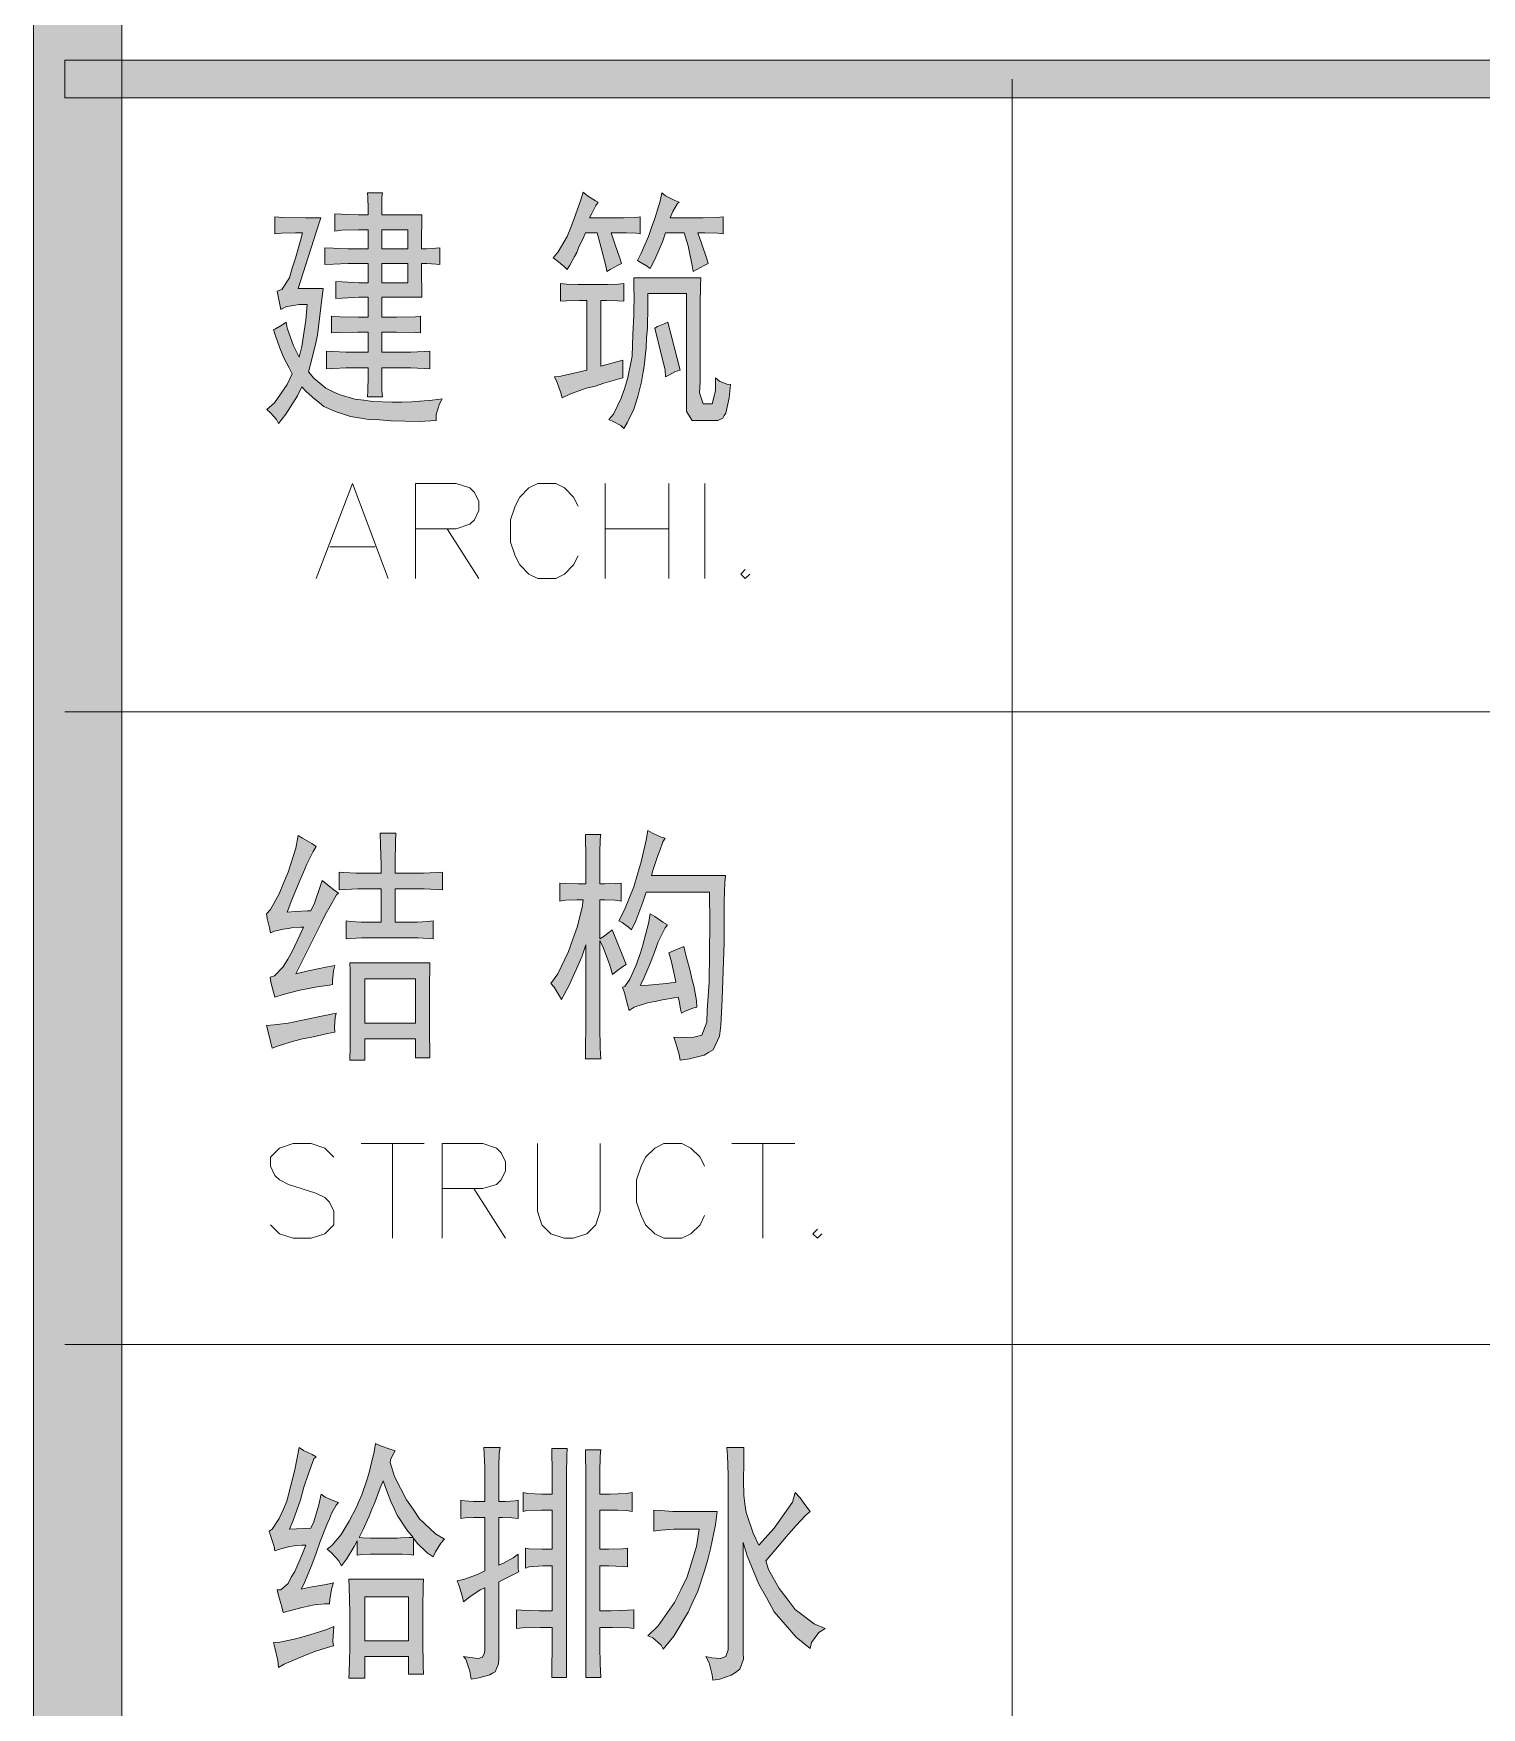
# Model space of a CAD drawing. Header units: millimetres. Extents: x 0 to 586, y 0 to 414.
# Drawn here: x 541.05 to 552.32, y 315.22 to 328.26 of the extents above; entities that cross this region are included whole.
import ezdxf

# ---------------------------------------------------------------- set-up
doc = ezdxf.new("R2010")
doc.units = ezdxf.units.MM

msp = doc.modelspace()

# ---------------------------------------------------------------- hatches: boundary and pattern name
h = msp.add_hatch(color=0)
h.dxf.hatch_style = 2
h.paths.add_polyline_path([(541.736139, 9.860139), (541.048222, 9.860139), (541.048222, 404.223361), (541.736139, 404.223361)])
h = msp.add_hatch(color=0)
h.dxf.hatch_style = 2
h.paths.add_polyline_path([(541.291639, 327.75525), (541.291639, 328.048056), (575.772139, 328.048056), (575.772139, 327.75525)])
h = msp.add_hatch(color=0)
h.paths.add_polyline_path([(543.65525, 326.845083), (543.65525, 326.894472), (543.651722, 326.979139), (543.648194, 327.014417), (543.764611, 327.014417), (543.761083, 326.979139), (543.761083, 326.894472), (543.761083, 326.845083), (544.071528, 326.845083), (544.071528, 326.795694), (544.068, 326.665167), (544.068, 326.5805), (544.106806, 326.5805), (544.180889, 326.584028), (544.212639, 326.587556), (544.212639, 326.457028), (544.184417, 326.460556), (544.110333, 326.464083), (544.068, 326.464083), (544.068, 326.379417), (544.071528, 326.248889), (544.071528, 326.203028), (543.761083, 326.203028), (543.761083, 326.047806), (543.873972, 326.047806), (544.022139, 326.051333), (544.060944, 326.054861), (544.060944, 325.924333), (544.025667, 325.927861), (543.873972, 325.931389), (543.761083, 325.931389), (543.761083, 325.776167), (543.933944, 325.776167), (543.986861, 325.776167), (544.089167, 325.779694), (544.135028, 325.783222), (544.135028, 325.645639), (544.089167, 325.649167), (543.986861, 325.652694), (543.933944, 325.652694), (543.761083, 325.652694), (543.761083, 325.585667), (543.761083, 325.472778), (543.764611, 325.426917), (543.648194, 325.426917), (543.651722, 325.472778), (543.65525, 325.585667), (543.65525, 325.652694), (543.521194, 325.652694), (543.478861, 325.652694), (543.383611, 325.649167), (543.330694, 325.645639), (543.330694, 325.783222), (543.380083, 325.779694), (543.478861, 325.776167), (543.52825, 325.776167), (543.65525, 325.776167), (543.65525, 325.931389), (543.574111, 325.931389), (543.433, 325.927861), (543.3695, 325.924333), (543.3695, 326.054861), (543.433, 326.051333), (543.577639, 326.047806), (543.65525, 326.047806), (543.65525, 326.203028), (543.581167, 326.203028), (543.450639, 326.195972), (543.40125, 326.192444), (543.40125, 326.3265), (543.450639, 326.322972), (543.581167, 326.315917), (543.65525, 326.315917), (543.65525, 326.464083), (543.549417, 326.464083), (543.4965, 326.464083), (543.383611, 326.460556), (543.316583, 326.457028), (543.316583, 326.587556), (543.383611, 326.584028), (543.4965, 326.5805), (543.549417, 326.5805), (543.65525, 326.5805), (543.65525, 326.728667), (543.577639, 326.728667), (543.447111, 326.725139), (543.394194, 326.718083), (543.394194, 326.852139), (543.447111, 326.848611), (543.577639, 326.845083)])
h.paths.add_polyline_path([(543.962167, 326.315917), (543.962167, 326.464083), (543.761083, 326.464083), (543.761083, 326.315917)])
h.paths.add_polyline_path([(543.962167, 326.5805), (543.962167, 326.728667), (543.761083, 326.728667), (543.761083, 326.5805)])
h = msp.add_hatch(color=0)
h.dxf.hatch_style = 2
h.paths.add_polyline_path([(545.443833, 326.943861), (545.426194, 326.915639), (545.394444, 326.855667), (545.376806, 326.820389), (545.581417, 326.820389), (545.641389, 326.820389), (545.736639, 326.823917), (545.771917, 326.827444), (545.771917, 326.696917), (545.743694, 326.700444), (545.666083, 326.703972), (545.616694, 326.703972), (545.546139, 326.703972), (545.574361, 326.619306), (545.616694, 326.499361), (545.627278, 326.464083), (545.595528, 326.449972), (545.539083, 326.418222), (545.510861, 326.404111), (545.507333, 326.435861), (545.468528, 326.587556), (545.436778, 326.703972), (545.345056, 326.703972), (545.327417, 326.661639), (545.292139, 326.587556), (545.278028, 326.552278), (545.260389, 326.520528), (545.225111, 326.4535), (545.203944, 326.418222), (545.17925, 326.442917), (545.122806, 326.488778), (545.094583, 326.509944), (545.133389, 326.555806), (545.203944, 326.67575), (545.232167, 326.746306), (545.256861, 326.816861), (545.30625, 326.954444), (545.327417, 327.021472), (545.362694, 326.99325), (545.422667, 326.954444)])
h = msp.add_hatch(color=0)
h.dxf.hatch_style = 2
h.paths.add_polyline_path([(545.849528, 326.425278), (545.821306, 326.446444), (545.771917, 326.474667), (545.75075, 326.488778), (545.778972, 326.545222), (545.835417, 326.67575), (545.860111, 326.746306), (545.884806, 326.816861), (545.927139, 326.950917), (545.94125, 327.014417), (545.969472, 326.99325), (546.0365, 326.957972), (546.075306, 326.943861), (546.061194, 326.933278), (546.025917, 326.869778), (546.00475, 326.820389), (546.212889, 326.820389), (546.262278, 326.820389), (546.364583, 326.823917), (546.4175, 326.827444), (546.4175, 326.696917), (546.375167, 326.700444), (546.276389, 326.703972), (546.219944, 326.703972), (546.248167, 326.622833), (546.2905, 326.502889), (546.301083, 326.464083), (546.269333, 326.449972), (546.212889, 326.418222), (546.184667, 326.404111), (546.177611, 326.449972), (546.145861, 326.601667), (546.114111, 326.703972), (545.969472, 326.703972), (545.944778, 326.633417), (545.884806, 326.495833)])
h = msp.add_hatch(color=0)
h.dxf.hatch_style = 2
h.paths.add_polyline_path([(543.284833, 326.820389), (543.27425, 326.788639), (543.186056, 326.513472), (543.108444, 326.270056), (543.302472, 326.270056), (543.284833, 326.121889), (543.260139, 325.906694), (543.246028, 325.846722), (543.231917, 325.783222), (543.203694, 325.670333), (543.189583, 325.620944), (543.231917, 325.571556), (543.323639, 325.493944), (543.376556, 325.46925), (543.429472, 325.444556), (543.549417, 325.409278), (543.619972, 325.402222), (543.690528, 325.391639), (543.838694, 325.384583), (543.916306, 325.384583), (543.993917, 325.388111), (544.152667, 325.402222), (544.230278, 325.412806), (544.209111, 325.374), (544.184417, 325.289333), (544.184417, 325.243472), (544.050361, 325.236417), (543.831639, 325.239944), (543.743444, 325.247), (543.658778, 325.250528), (543.517667, 325.275222), (543.461222, 325.292861), (543.404778, 325.3105), (543.309528, 325.352833), (543.27425, 325.381056), (543.238972, 325.409278), (543.171944, 325.46925), (543.136667, 325.504528), (543.104917, 325.433972), (543.013194, 325.292861), (542.95675, 325.218778), (542.939111, 325.250528), (542.89325, 325.303444), (542.865028, 325.328139), (542.925, 325.381056), (543.023778, 325.522167), (543.062583, 325.606833), (543.037889, 325.652694), (542.995556, 325.737361), (542.977917, 325.776167), (542.963806, 325.814972), (542.932056, 325.903167), (542.917944, 325.952556), (542.932056, 325.956083), (542.981444, 325.984306), (543.016722, 326.009), (543.023778, 325.963139), (543.073167, 325.825556), (543.1155, 325.737361), (543.136667, 325.8185), (543.168417, 326.023111), (543.179, 326.146583), (543.1155, 326.146583), (543.013194, 326.128944), (542.974389, 326.107778), (542.946167, 326.248889), (542.981444, 326.263), (543.041417, 326.354722), (543.062583, 326.428806), (543.087278, 326.506417), (543.126083, 326.644), (543.143722, 326.703972), (543.087278, 326.703972), (542.977917, 326.700444), (542.928528, 326.696917), (542.928528, 326.827444), (542.9885, 326.823917), (543.164889, 326.820389)])
h = msp.add_hatch(color=0)
h.dxf.hatch_style = 2
h.paths.add_polyline_path([(545.475583, 326.301806), (545.517917, 326.301806), (545.602583, 326.305333), (545.644917, 326.308861), (545.644917, 326.171278), (545.595528, 326.174806), (545.507333, 326.178333), (545.465, 326.178333), (545.465, 325.666806), (545.637861, 325.712667), (545.637861, 325.666806), (545.637861, 325.59625), (545.637861, 325.575083), (545.599056, 325.5645), (545.489694, 325.53275), (545.422667, 325.511583), (545.352111, 325.493944), (545.225111, 325.448083), (545.165139, 325.419861), (545.154556, 325.458667), (545.126333, 325.539806), (545.105167, 325.582139), (545.154556, 325.589194), (545.278028, 325.617417), (545.355639, 325.635056), (545.355639, 326.178333), (545.299194, 326.178333), (545.196889, 326.174806), (545.151028, 326.171278), (545.151028, 326.308861), (545.196889, 326.305333), (545.288611, 326.301806), (545.330944, 326.301806)])
h = msp.add_hatch(color=0)
h.dxf.hatch_style = 2
h.paths.add_polyline_path([(546.244639, 326.354722), (546.241111, 326.287694), (546.237583, 326.150111), (546.237583, 326.086611), (546.237583, 325.543333), (546.234056, 325.458667), (546.262278, 325.374), (546.2905, 325.374), (546.311667, 325.374), (546.332833, 325.374), (546.357528, 325.472778), (546.357528, 325.575083), (546.389278, 325.550389), (546.445722, 325.525694), (546.473944, 325.522167), (546.463361, 325.419861), (546.438667, 325.299917), (546.424556, 325.282278), (546.413972, 325.261111), (546.375167, 325.243472), (546.346944, 325.243472), (546.227, 325.243472), (546.177611, 325.243472), (546.13175, 325.314028), (546.13175, 325.388111), (546.13175, 326.23125), (545.831889, 326.23125), (545.831889, 326.136), (545.828361, 325.963139), (545.821306, 325.885528), (545.817778, 325.807917), (545.803667, 325.666806), (545.793083, 325.606833), (545.7825, 325.543333), (545.754278, 325.430444), (545.736639, 325.381056), (545.722528, 325.331667), (545.673139, 325.229361), (545.644917, 325.179972), (545.620222, 325.204667), (545.56025, 325.236417), (545.5285, 325.250528), (545.563778, 325.292861), (545.62375, 325.416333), (545.651972, 325.497472), (545.676667, 325.578611), (545.708417, 325.744417), (545.711944, 325.829083), (545.715472, 325.91375), (545.722528, 326.061917), (545.722528, 326.121889), (545.726056, 326.181861), (545.722528, 326.298278), (545.722528, 326.354722)])
h = msp.add_hatch(color=0)
h.dxf.hatch_style = 2
h.paths.add_polyline_path([(546.082361, 325.635056), (546.047083, 325.624472), (545.994167, 325.59625), (545.969472, 325.582139), (545.965944, 325.635056), (545.920083, 325.825556), (545.884806, 325.963139), (545.905972, 325.973722), (545.958889, 325.994889), (545.987111, 326.009)])
h = msp.add_hatch(color=0)
h.dxf.hatch_style = 2
h.paths.add_polyline_path([(543.249556, 321.927361), (543.224861, 321.888556), (543.175472, 321.789778), (543.150778, 321.726278), (543.122556, 321.662778), (543.059056, 321.511083), (543.023778, 321.415833), (543.087278, 321.419361), (543.179, 321.426417), (543.207222, 321.426417), (543.235444, 321.486389), (543.277778, 321.606333), (543.295417, 321.662778), (543.323639, 321.638083), (543.387139, 321.588694), (543.422417, 321.564), (543.408306, 321.549889), (543.358917, 321.461694), (543.320111, 321.394667), (543.284833, 321.324111), (543.171944, 321.094806), (543.090806, 320.936056), (543.186056, 320.957222), (543.33775, 320.988972), (543.394194, 320.999556), (543.383611, 320.957222), (543.376556, 320.883139), (543.376556, 320.851389), (543.351861, 320.847861), (543.256611, 320.83375), (543.189583, 320.819639), (543.122556, 320.809056), (542.992028, 320.773778), (542.928528, 320.752611), (542.917944, 320.791417), (542.896778, 320.869028), (542.889722, 320.907833), (542.925, 320.918417), (542.992028, 320.988972), (543.027306, 321.048944), (543.062583, 321.108917), (543.122556, 321.235917), (543.150778, 321.299417), (543.129611, 321.299417), (543.069639, 321.295889), (543.030833, 321.288833), (542.992028, 321.281778), (542.925, 321.267667), (542.89325, 321.253556), (542.886194, 321.292361), (542.868556, 321.366444), (542.8615, 321.401722), (542.89325, 321.437), (542.960278, 321.556944), (542.995556, 321.641611), (543.030833, 321.726278), (543.090806, 321.91325), (543.108444, 322.012028), (543.143722, 321.990861), (543.214278, 321.948528)])
h = msp.add_hatch(color=0)
h.dxf.hatch_style = 2
h.paths.add_polyline_path([(543.754028, 321.719222), (543.754028, 321.782722), (543.7505, 321.937944), (543.746972, 322.029667), (543.870444, 322.029667), (543.866917, 321.959111), (543.863389, 321.803889), (543.863389, 321.719222), (544.032722, 321.719222), (544.085639, 321.719222), (544.187944, 321.72275), (544.233806, 321.726278), (544.233806, 321.588694), (544.187944, 321.592222), (544.089167, 321.59575), (544.03625, 321.59575), (543.863389, 321.59575), (543.863389, 321.338222), (543.997444, 321.338222), (544.03625, 321.338222), (544.117389, 321.34175), (544.159722, 321.348806), (544.159722, 321.207694), (544.124444, 321.211222), (544.039778, 321.21475), (543.990389, 321.21475), (543.65525, 321.21475), (543.605861, 321.21475), (543.517667, 321.211222), (543.482389, 321.207694), (543.482389, 321.348806), (543.517667, 321.34175), (543.598806, 321.338222), (543.644667, 321.338222), (543.754028, 321.338222), (543.754028, 321.59575), (543.627028, 321.59575), (543.574111, 321.59575), (543.475333, 321.592222), (543.429472, 321.588694), (543.429472, 321.726278), (543.46475, 321.72275), (543.56, 321.719222), (543.612917, 321.719222)])
h = msp.add_hatch(color=0)
h.dxf.hatch_style = 2
h.paths.add_polyline_path([(545.556722, 320.929), (545.535556, 321.003083), (545.486167, 321.133611), (545.457944, 321.193583), (545.457944, 320.604444), (545.457944, 320.523306), (545.461472, 320.3575), (545.465, 320.272833), (545.345056, 320.272833), (545.345056, 320.361028), (545.348583, 320.526833), (545.348583, 320.604444), (545.348583, 321.161833), (545.316833, 321.066583), (545.221583, 320.851389), (545.158083, 320.734972), (545.140444, 320.766722), (545.101639, 320.830222), (545.076944, 320.858444), (545.129861, 320.936056), (545.214528, 321.108917), (545.246278, 321.204167), (545.281556, 321.299417), (545.320361, 321.451111), (545.327417, 321.511083), (545.278028, 321.511083), (545.189833, 321.507556), (545.1475, 321.5005), (545.1475, 321.641611), (545.189833, 321.638083), (545.292139, 321.634556), (545.348583, 321.634556), (545.348583, 321.810944), (545.348583, 321.870917), (545.345056, 321.973222), (545.345056, 322.019083), (545.465, 322.019083), (545.461472, 321.980278), (545.457944, 321.877972), (545.457944, 321.810944), (545.457944, 321.634556), (545.49675, 321.634556), (545.577889, 321.638083), (545.62375, 321.641611), (545.62375, 321.5005), (545.577889, 321.507556), (545.49675, 321.511083), (545.457944, 321.511083), (545.457944, 321.207694), (545.482639, 321.221806), (545.5285, 321.257083), (545.553194, 321.27825), (545.581417, 321.207694), (545.637861, 321.073639), (545.662556, 321.006611), (545.637861, 320.9925), (545.584944, 320.953694)])
h = msp.add_hatch(color=0)
h.dxf.hatch_style = 2
h.paths.add_polyline_path([(545.965944, 321.990861), (545.948306, 321.962639), (545.923611, 321.895611), (545.9095, 321.856806), (545.895389, 321.818), (545.870694, 321.740389), (545.860111, 321.701583), (546.435139, 321.701583), (546.431611, 321.645139), (546.424556, 321.5005), (546.424556, 321.415833), (546.424556, 321.179472), (546.410444, 320.7385), (546.399861, 320.533889), (546.389278, 320.449222), (546.339889, 320.343389), (546.304611, 320.322222), (546.269333, 320.301056), (546.156444, 320.272833), (546.082361, 320.26225), (546.075306, 320.308111), (546.050611, 320.396306), (546.032972, 320.442167), (546.096472, 320.438639), (546.188194, 320.442167), (546.219944, 320.449222), (546.251694, 320.456278), (546.2905, 320.558583), (546.294028, 320.650306), (546.308139, 320.869028), (546.315194, 321.327639), (546.311667, 321.571056), (545.817778, 321.571056), (545.793083, 321.493444), (545.736639, 321.348806), (545.704889, 321.27825), (545.680194, 321.299417), (545.630806, 321.334694), (545.606111, 321.348806), (545.648444, 321.433472), (545.722528, 321.613389), (545.75075, 321.712167), (545.778972, 321.807417), (545.817778, 321.97675), (545.831889, 322.050833), (545.867167, 322.029667), (545.934194, 321.997917)])
h = msp.add_hatch(color=0)
h.dxf.hatch_style = 2
h.paths.add_polyline_path([(546.06825, 320.752611), (546.0365, 320.749083), (545.944778, 320.731444), (545.884806, 320.720861), (545.828361, 320.710278), (545.726056, 320.675), (545.68725, 320.650306), (545.673139, 320.696167), (545.648444, 320.787889), (545.634333, 320.830222), (545.651972, 320.837278), (545.690778, 320.893722), (545.715472, 320.946639), (545.736639, 320.996028), (545.775444, 321.098333), (545.789556, 321.15125), (545.803667, 321.200639), (545.835417, 321.327639), (545.849528, 321.401722), (545.884806, 321.380556), (545.948306, 321.338222), (545.983583, 321.317056), (545.965944, 321.292361), (545.913028, 321.183), (545.881278, 321.094806), (545.846, 321.010139), (545.793083, 320.883139), (545.771917, 320.844333), (545.835417, 320.847861), (545.976528, 320.858444), (546.050611, 320.869028), (546.040028, 320.921944), (546.011806, 321.038361), (545.994167, 321.098333), (546.110583, 321.147722), (546.128222, 321.080694), (546.159972, 320.957222), (546.174083, 320.89725), (546.188194, 320.840806), (546.209361, 320.727917), (546.212889, 320.675), (546.181139, 320.667944), (546.121167, 320.64325), (546.092944, 320.629139), (546.085889, 320.660889), (546.075306, 320.724389)])
h = msp.add_hatch(color=0)
h.paths.add_polyline_path([(544.135028, 321.020722), (544.135028, 320.971333), (544.1315, 320.858444), (544.1315, 320.798472), (544.1315, 320.533889), (544.1315, 320.459806), (544.135028, 320.332806), (544.135028, 320.279889), (544.022139, 320.279889), (544.022139, 320.428056), (543.627028, 320.428056), (543.627028, 320.26225), (543.510611, 320.26225), (543.514139, 320.364556), (543.514139, 320.495083), (543.514139, 320.526833), (543.514139, 320.812583), (543.514139, 320.858444), (543.514139, 320.964278), (543.510611, 321.020722)])
h.paths.add_polyline_path([(544.022139, 320.551528), (544.022139, 320.89725), (543.627028, 320.89725), (543.627028, 320.551528)])
h = msp.add_hatch(color=0)
h.dxf.hatch_style = 2
h.paths.add_polyline_path([(543.404778, 320.629139), (543.397722, 320.593861), (543.390667, 320.519778), (543.394194, 320.480972), (543.33775, 320.470389), (543.214278, 320.442167), (543.143722, 320.428056), (543.073167, 320.410417), (542.95675, 320.375139), (542.907361, 320.3575), (542.89325, 320.406889), (542.872083, 320.495083), (542.8615, 320.533889), (542.921472, 320.537417), (543.030833, 320.551528), (543.080222, 320.562111), (543.129611, 320.572694), (543.291889, 320.604444)])
h = msp.add_hatch(color=0)
h.dxf.hatch_style = 2
h.paths.add_polyline_path([(543.249556, 317.175444), (543.231917, 317.157806), (543.186056, 317.037861), (543.154306, 316.939083), (543.126083, 316.840306), (543.069639, 316.678028), (543.041417, 316.611), (543.207222, 316.618056), (543.231917, 316.667444), (543.270722, 316.8015), (543.288361, 316.882639), (543.320111, 316.861472), (543.387139, 316.83325), (543.422417, 316.819139), (543.404778, 316.797972), (543.3695, 316.734472), (543.351861, 316.692139), (543.334222, 316.653333), (543.281306, 316.51575), (543.246028, 316.416972), (543.21075, 316.321722), (543.154306, 316.184139), (543.133139, 316.145333), (543.203694, 316.159444), (543.327167, 316.180611), (543.383611, 316.194722), (543.3695, 316.145333), (543.355389, 316.064194), (543.351861, 316.028917), (543.316583, 316.028917), (543.235444, 316.021861), (543.186056, 316.011278), (543.140194, 316.000694), (543.041417, 315.976), (542.992028, 315.961889), (542.981444, 316.00775), (542.95675, 316.095944), (542.946167, 316.138278), (542.974389, 316.138278), (543.030833, 316.187667), (543.055528, 316.237056), (543.08375, 316.282917), (543.136667, 316.409917), (543.168417, 316.487528), (543.136667, 316.487528), (543.076694, 316.480472), (543.044944, 316.476944), (543.013194, 316.469889), (542.95675, 316.45225), (542.928528, 316.441667), (542.921472, 316.476944), (542.896778, 316.554556), (542.882667, 316.596889), (542.907361, 316.611), (542.960278, 316.695667), (542.992028, 316.762694), (543.02025, 316.829722), (543.08375, 317.073139), (543.1155, 317.246), (543.150778, 317.224833), (543.217806, 317.193083)])
h = msp.add_hatch(color=0)
h.paths.add_polyline_path([(543.863389, 317.221306), (543.852806, 317.203667), (543.831639, 317.157806), (543.824583, 317.129583), (543.859861, 317.020222), (543.951583, 316.840306), (544.0045, 316.766222), (544.053889, 316.692139), (544.177361, 316.575722), (544.247917, 316.533389), (544.219694, 316.501639), (544.177361, 316.434611), (544.159722, 316.395806), (544.113861, 316.427556), (544.03625, 316.501639), (544.008028, 316.540444), (544.008028, 316.409917), (543.976278, 316.413444), (543.919833, 316.416972), (543.891611, 316.416972), (543.708167, 316.416972), (543.672889, 316.416972), (543.602333, 316.413444), (543.567056, 316.409917), (543.567056, 316.519278), (543.545889, 316.476944), (543.485917, 316.378167), (543.447111, 316.32525), (543.425944, 316.364056), (543.3695, 316.427556), (543.334222, 316.455778), (543.373028, 316.487528), (543.443583, 316.568667), (543.475333, 316.621583), (543.507083, 316.6745), (543.56, 316.776806), (543.581167, 316.826194), (543.605861, 316.879111), (543.641139, 316.984944), (543.658778, 317.041389), (543.672889, 317.097833), (543.701111, 317.21425), (543.711694, 317.27775), (543.7505, 317.260111), (543.824583, 317.235417)])
h.paths.add_polyline_path([(544.0045, 316.5475), (543.955111, 316.607472), (543.881028, 316.720361), (543.856333, 316.773278), (543.831639, 316.826194), (543.789306, 316.935556), (543.771667, 316.988472), (543.746972, 316.932028), (543.704639, 316.819139), (543.683472, 316.766222), (543.662306, 316.713306), (543.612917, 316.603944), (543.584694, 316.5475), (543.612917, 316.543972), (543.672889, 316.540444), (543.708167, 316.540444), (543.881028, 316.540444), (543.90925, 316.543972), (543.97275, 316.5475)])
h = msp.add_hatch(color=0)
h.dxf.hatch_style = 2
h.paths.add_polyline_path([(544.346694, 316.208833), (544.396083, 316.219417), (544.505444, 316.258222), (544.561889, 316.286444), (544.561889, 316.702722), (544.5125, 316.702722), (544.477222, 316.702722), (544.410194, 316.699194), (544.374917, 316.695667), (544.374917, 316.836778), (544.403139, 316.83325), (544.473694, 316.826194), (544.5125, 316.826194), (544.561889, 316.826194), (544.561889, 317.037861), (544.561889, 317.090778), (544.558361, 317.196611), (544.554833, 317.246), (544.681833, 317.246), (544.674778, 317.203667), (544.67125, 317.097833), (544.67125, 317.037861), (544.67125, 316.826194), (544.724167, 316.826194), (544.79825, 316.83325), (544.822944, 316.836778), (544.822944, 316.695667), (544.773556, 316.699194), (544.699472, 316.702722), (544.67125, 316.702722), (544.67125, 316.332306), (544.706528, 316.346417), (544.784139, 316.38875), (544.822944, 316.416972), (544.822944, 316.371111), (544.822944, 316.300556), (544.826472, 316.279389), (544.801778, 316.265278), (544.724167, 316.226472), (544.67125, 316.201778), (544.67125, 315.612639), (544.667722, 315.56325), (544.643028, 315.49975), (544.621861, 315.489167), (544.600694, 315.478583), (544.516028, 315.453889), (544.456056, 315.443306), (544.445472, 315.506806), (544.413722, 315.598528), (544.396083, 315.619694), (544.445472, 315.612639), (544.5125, 315.605583), (544.526611, 315.609111), (544.540722, 315.612639), (544.558361, 315.640861), (544.561889, 315.665556), (544.561889, 316.155917), (544.526611, 316.138278), (544.445472, 316.085361), (544.396083, 316.046556), (544.389028, 316.081833), (544.364333, 316.162972)])
h = msp.add_hatch(color=0)
h.dxf.hatch_style = 2
h.paths.add_polyline_path([(545.087528, 316.988472), (545.087528, 317.080194), (545.084, 317.203667), (545.084, 317.238944), (545.203944, 317.238944), (545.200417, 317.1825), (545.196889, 317.044917), (545.196889, 316.96025), (545.196889, 315.457417), (545.084, 315.457417), (545.084, 315.542083), (545.087528, 315.679667), (545.087528, 315.729056), (545.087528, 315.845472), (544.995806, 315.845472), (544.854694, 315.841944), (544.808833, 315.838417), (544.808833, 315.983056), (544.847639, 315.979528), (544.985222, 315.976), (545.087528, 315.976), (545.087528, 316.32525), (545.013444, 316.32525), (544.907611, 316.318194), (544.879389, 316.307611), (544.879389, 316.462833), (544.904083, 316.459306), (545.009917, 316.455778), (545.087528, 316.455778), (545.087528, 316.759167), (545.002861, 316.759167), (544.889972, 316.755639), (544.86175, 316.748583), (544.86175, 316.89675), (544.8935, 316.889694), (545.006389, 316.882639), (545.087528, 316.882639)])
h = msp.add_hatch(color=0)
h.dxf.hatch_style = 2
h.paths.add_polyline_path([(546.579778, 317.246), (546.579778, 317.186028), (546.579778, 317.083722), (546.57625, 317.037861), (546.57625, 316.988472), (546.579778, 316.875583), (546.586833, 316.808556), (546.597417, 316.741528), (546.650333, 316.57925), (546.696194, 316.487528), (546.816139, 316.618056), (546.95725, 316.822667), (546.978417, 316.89675), (547.013694, 316.857944), (547.070139, 316.783861), (547.094833, 316.748583), (547.059556, 316.716833), (546.985472, 316.639222), (546.946667, 316.596889), (546.911389, 316.554556), (546.812611, 316.438139), (546.749111, 316.364056), (546.770278, 316.297028), (546.854944, 316.148861), (546.914917, 316.067722), (546.978417, 315.986583), (547.126583, 315.873694), (547.21125, 315.838417), (547.161861, 315.806667), (547.105417, 315.729056), (547.094833, 315.683194), (546.985472, 315.771389), (546.816139, 315.968944), (546.756167, 316.078306), (546.696194, 316.184139), (546.604472, 316.402861), (546.572722, 316.508694), (546.572722, 315.651444), (546.57625, 315.598528), (546.548028, 315.520917), (546.51275, 315.496222), (546.481, 315.475056), (546.392806, 315.443306), (546.336361, 315.43625), (546.332833, 315.478583), (546.308139, 315.570306), (546.283444, 315.619694), (546.329306, 315.609111), (546.396333, 315.605583), (546.4175, 315.612639), (546.438667, 315.619694), (546.456306, 315.672611), (546.456306, 315.714944), (546.456306, 316.935556), (546.456306, 317.034333), (546.452778, 317.186028), (546.445722, 317.246)])
h = msp.add_hatch(color=0)
h.dxf.hatch_style = 2
h.paths.add_polyline_path([(545.465, 317.228361), (545.461472, 317.178972), (545.457944, 317.051972), (545.457944, 316.974361), (545.457944, 316.882639), (545.539083, 316.882639), (545.662556, 316.889694), (545.708417, 316.89675), (545.708417, 316.748583), (545.666083, 316.755639), (545.599056, 316.759167), (545.574361, 316.759167), (545.457944, 316.759167), (545.457944, 316.455778), (545.5285, 316.455778), (545.637861, 316.459306), (545.673139, 316.462833), (545.673139, 316.318194), (545.637861, 316.321722), (545.5285, 316.32525), (545.457944, 316.32525), (545.457944, 315.976), (545.542611, 315.976), (545.673139, 315.979528), (545.722528, 315.983056), (545.722528, 315.838417), (545.68725, 315.841944), (545.556722, 315.845472), (545.457944, 315.845472), (545.457944, 315.729056), (545.457944, 315.697306), (545.461472, 315.56325), (545.465, 315.457417), (545.348583, 315.457417), (545.348583, 316.974361), (545.348583, 317.059028), (545.345056, 317.186028), (545.345056, 317.228361)])
h = msp.add_hatch(color=0)
h.dxf.hatch_style = 2
h.paths.add_polyline_path([(546.371639, 316.748583), (546.357528, 316.646278), (546.318722, 316.459306), (546.297556, 316.374639), (546.276389, 316.2935), (546.219944, 316.127694), (546.181139, 316.046556), (546.145861, 315.965417), (546.032972, 315.778444), (545.951833, 315.676139), (545.934194, 315.707889), (545.870694, 315.764333), (545.831889, 315.781972), (545.913028, 315.859583), (546.040028, 316.0395), (546.089417, 316.138278), (546.138806, 316.240583), (546.209361, 316.476944), (546.230528, 316.611), (546.075306, 316.611), (546.032972, 316.611), (545.934194, 316.603944), (545.87775, 316.596889), (545.87775, 316.759167), (545.930667, 316.755639), (546.025917, 316.748583), (546.06825, 316.748583)])
h = msp.add_hatch(color=0)
h.paths.add_polyline_path([(543.969222, 315.482111), (543.969222, 315.619694), (543.627028, 315.619694), (543.627028, 315.450361), (543.503556, 315.450361), (543.507083, 315.496222), (543.510611, 315.683194), (543.510611, 315.820778), (543.510611, 315.961889), (543.507083, 316.162972), (543.503556, 316.222944), (544.085639, 316.222944), (544.082111, 316.173556), (544.078583, 315.997167), (544.078583, 315.866639), (544.078583, 315.739639), (544.082111, 315.545611), (544.085639, 315.482111)])
h.paths.add_polyline_path([(543.969222, 315.743167), (543.969222, 316.085361), (543.627028, 316.085361), (543.627028, 315.743167)])
h = msp.add_hatch(color=0)
h.dxf.hatch_style = 2
h.paths.add_polyline_path([(542.917944, 315.729056), (542.967333, 315.732583), (543.076694, 315.75375), (543.136667, 315.771389), (543.200167, 315.789028), (543.323639, 315.827833), (543.387139, 315.852528), (543.383611, 315.813722), (543.380083, 315.739639), (543.383611, 315.704361), (543.344806, 315.693778), (543.238972, 315.6585), (543.171944, 315.633806), (543.104917, 315.605583), (542.999083, 315.559722), (542.95675, 315.535028), (542.949694, 315.587944), (542.928528, 315.686722)])

# ---------------------------------------------------------------- linework, layer by layer
at = {"color": 0, "lineweight": 0}
for points in [[(541.736139, 9.860139), (541.048222, 9.860139), (541.048222, 404.223361), (541.736139, 404.223361)], [(541.291639, 327.75525), (541.291639, 328.048056), (575.772139, 328.048056), (575.772139, 327.75525)], [(543.65525, 326.845083), (543.65525, 326.894472), (543.651722, 326.979139), (543.648194, 327.014417), (543.764611, 327.014417), (543.761083, 326.979139), (543.761083, 326.894472), (543.761083, 326.845083), (544.071528, 326.845083), (544.071528, 326.795694), (544.068, 326.665167), (544.068, 326.5805), (544.106806, 326.5805), (544.180889, 326.584028), (544.212639, 326.587556), (544.212639, 326.457028), (544.184417, 326.460556), (544.110333, 326.464083), (544.068, 326.464083), (544.068, 326.379417), (544.071528, 326.248889), (544.071528, 326.203028), (543.761083, 326.203028), (543.761083, 326.047806), (543.873972, 326.047806), (544.022139, 326.051333), (544.060944, 326.054861), (544.060944, 325.924333), (544.025667, 325.927861), (543.873972, 325.931389), (543.761083, 325.931389), (543.761083, 325.776167), (543.933944, 325.776167), (543.986861, 325.776167), (544.089167, 325.779694), (544.135028, 325.783222), (544.135028, 325.645639), (544.089167, 325.649167), (543.986861, 325.652694), (543.933944, 325.652694), (543.761083, 325.652694), (543.761083, 325.585667), (543.761083, 325.472778), (543.764611, 325.426917), (543.648194, 325.426917), (543.651722, 325.472778), (543.65525, 325.585667), (543.65525, 325.652694), (543.521194, 325.652694), (543.478861, 325.652694), (543.383611, 325.649167), (543.330694, 325.645639), (543.330694, 325.783222), (543.380083, 325.779694), (543.478861, 325.776167), (543.52825, 325.776167), (543.65525, 325.776167), (543.65525, 325.931389), (543.574111, 325.931389), (543.433, 325.927861), (543.3695, 325.924333), (543.3695, 326.054861), (543.433, 326.051333), (543.577639, 326.047806), (543.65525, 326.047806), (543.65525, 326.203028), (543.581167, 326.203028), (543.450639, 326.195972), (543.40125, 326.192444), (543.40125, 326.3265), (543.450639, 326.322972), (543.581167, 326.315917), (543.65525, 326.315917), (543.65525, 326.464083), (543.549417, 326.464083), (543.4965, 326.464083), (543.383611, 326.460556), (543.316583, 326.457028), (543.316583, 326.587556), (543.383611, 326.584028), (543.4965, 326.5805), (543.549417, 326.5805), (543.65525, 326.5805), (543.65525, 326.728667), (543.577639, 326.728667), (543.447111, 326.725139), (543.394194, 326.718083), (543.394194, 326.852139), (543.447111, 326.848611), (543.577639, 326.845083)], [(545.443833, 326.943861), (545.426194, 326.915639), (545.394444, 326.855667), (545.376806, 326.820389), (545.581417, 326.820389), (545.641389, 326.820389), (545.736639, 326.823917), (545.771917, 326.827444), (545.771917, 326.696917), (545.743694, 326.700444), (545.666083, 326.703972), (545.616694, 326.703972), (545.546139, 326.703972), (545.574361, 326.619306), (545.616694, 326.499361), (545.627278, 326.464083), (545.595528, 326.449972), (545.539083, 326.418222), (545.510861, 326.404111), (545.507333, 326.435861), (545.468528, 326.587556), (545.436778, 326.703972), (545.345056, 326.703972), (545.327417, 326.661639), (545.292139, 326.587556), (545.278028, 326.552278), (545.260389, 326.520528), (545.225111, 326.4535), (545.203944, 326.418222), (545.17925, 326.442917), (545.122806, 326.488778), (545.094583, 326.509944), (545.133389, 326.555806), (545.203944, 326.67575), (545.232167, 326.746306), (545.256861, 326.816861), (545.30625, 326.954444), (545.327417, 327.021472), (545.362694, 326.99325), (545.422667, 326.954444)], [(545.849528, 326.425278), (545.821306, 326.446444), (545.771917, 326.474667), (545.75075, 326.488778), (545.778972, 326.545222), (545.835417, 326.67575), (545.860111, 326.746306), (545.884806, 326.816861), (545.927139, 326.950917), (545.94125, 327.014417), (545.969472, 326.99325), (546.0365, 326.957972), (546.075306, 326.943861), (546.061194, 326.933278), (546.025917, 326.869778), (546.00475, 326.820389), (546.212889, 326.820389), (546.262278, 326.820389), (546.364583, 326.823917), (546.4175, 326.827444), (546.4175, 326.696917), (546.375167, 326.700444), (546.276389, 326.703972), (546.219944, 326.703972), (546.248167, 326.622833), (546.2905, 326.502889), (546.301083, 326.464083), (546.269333, 326.449972), (546.212889, 326.418222), (546.184667, 326.404111), (546.177611, 326.449972), (546.145861, 326.601667), (546.114111, 326.703972), (545.969472, 326.703972), (545.944778, 326.633417), (545.884806, 326.495833)], [(543.284833, 326.820389), (543.27425, 326.788639), (543.186056, 326.513472), (543.108444, 326.270056), (543.302472, 326.270056), (543.284833, 326.121889), (543.260139, 325.906694), (543.246028, 325.846722), (543.231917, 325.783222), (543.203694, 325.670333), (543.189583, 325.620944), (543.231917, 325.571556), (543.323639, 325.493944), (543.376556, 325.46925), (543.429472, 325.444556), (543.549417, 325.409278), (543.619972, 325.402222), (543.690528, 325.391639), (543.838694, 325.384583), (543.916306, 325.384583), (543.993917, 325.388111), (544.152667, 325.402222), (544.230278, 325.412806), (544.209111, 325.374), (544.184417, 325.289333), (544.184417, 325.243472), (544.050361, 325.236417), (543.831639, 325.239944), (543.743444, 325.247), (543.658778, 325.250528), (543.517667, 325.275222), (543.461222, 325.292861), (543.404778, 325.3105), (543.309528, 325.352833), (543.27425, 325.381056), (543.238972, 325.409278), (543.171944, 325.46925), (543.136667, 325.504528), (543.104917, 325.433972), (543.013194, 325.292861), (542.95675, 325.218778), (542.939111, 325.250528), (542.89325, 325.303444), (542.865028, 325.328139), (542.925, 325.381056), (543.023778, 325.522167), (543.062583, 325.606833), (543.037889, 325.652694), (542.995556, 325.737361), (542.977917, 325.776167), (542.963806, 325.814972), (542.932056, 325.903167), (542.917944, 325.952556), (542.932056, 325.956083), (542.981444, 325.984306), (543.016722, 326.009), (543.023778, 325.963139), (543.073167, 325.825556), (543.1155, 325.737361), (543.136667, 325.8185), (543.168417, 326.023111), (543.179, 326.146583), (543.1155, 326.146583), (543.013194, 326.128944), (542.974389, 326.107778), (542.946167, 326.248889), (542.981444, 326.263), (543.041417, 326.354722), (543.062583, 326.428806), (543.087278, 326.506417), (543.126083, 326.644), (543.143722, 326.703972), (543.087278, 326.703972), (542.977917, 326.700444), (542.928528, 326.696917), (542.928528, 326.827444), (542.9885, 326.823917), (543.164889, 326.820389)], [(543.962167, 326.5805), (543.962167, 326.728667), (543.761083, 326.728667), (543.761083, 326.5805)], [(543.962167, 326.315917), (543.962167, 326.464083), (543.761083, 326.464083), (543.761083, 326.315917)], [(545.475583, 326.301806), (545.517917, 326.301806), (545.602583, 326.305333), (545.644917, 326.308861), (545.644917, 326.171278), (545.595528, 326.174806), (545.507333, 326.178333), (545.465, 326.178333), (545.465, 325.666806), (545.637861, 325.712667), (545.637861, 325.666806), (545.637861, 325.59625), (545.637861, 325.575083), (545.599056, 325.5645), (545.489694, 325.53275), (545.422667, 325.511583), (545.352111, 325.493944), (545.225111, 325.448083), (545.165139, 325.419861), (545.154556, 325.458667), (545.126333, 325.539806), (545.105167, 325.582139), (545.154556, 325.589194), (545.278028, 325.617417), (545.355639, 325.635056), (545.355639, 326.178333), (545.299194, 326.178333), (545.196889, 326.174806), (545.151028, 326.171278), (545.151028, 326.308861), (545.196889, 326.305333), (545.288611, 326.301806), (545.330944, 326.301806)], [(546.244639, 326.354722), (546.241111, 326.287694), (546.237583, 326.150111), (546.237583, 326.086611), (546.237583, 325.543333), (546.234056, 325.458667), (546.262278, 325.374), (546.2905, 325.374), (546.311667, 325.374), (546.332833, 325.374), (546.357528, 325.472778), (546.357528, 325.575083), (546.389278, 325.550389), (546.445722, 325.525694), (546.473944, 325.522167), (546.463361, 325.419861), (546.438667, 325.299917), (546.424556, 325.282278), (546.413972, 325.261111), (546.375167, 325.243472), (546.346944, 325.243472), (546.227, 325.243472), (546.177611, 325.243472), (546.13175, 325.314028), (546.13175, 325.388111), (546.13175, 326.23125), (545.831889, 326.23125), (545.831889, 326.136), (545.828361, 325.963139), (545.821306, 325.885528), (545.817778, 325.807917), (545.803667, 325.666806), (545.793083, 325.606833), (545.7825, 325.543333), (545.754278, 325.430444), (545.736639, 325.381056), (545.722528, 325.331667), (545.673139, 325.229361), (545.644917, 325.179972), (545.620222, 325.204667), (545.56025, 325.236417), (545.5285, 325.250528), (545.563778, 325.292861), (545.62375, 325.416333), (545.651972, 325.497472), (545.676667, 325.578611), (545.708417, 325.744417), (545.711944, 325.829083), (545.715472, 325.91375), (545.722528, 326.061917), (545.722528, 326.121889), (545.726056, 326.181861), (545.722528, 326.298278), (545.722528, 326.354722)], [(546.082361, 325.635056), (546.047083, 325.624472), (545.994167, 325.59625), (545.969472, 325.582139), (545.965944, 325.635056), (545.920083, 325.825556), (545.884806, 325.963139), (545.905972, 325.973722), (545.958889, 325.994889), (545.987111, 326.009)], [(543.249556, 321.927361), (543.224861, 321.888556), (543.175472, 321.789778), (543.150778, 321.726278), (543.122556, 321.662778), (543.059056, 321.511083), (543.023778, 321.415833), (543.087278, 321.419361), (543.179, 321.426417), (543.207222, 321.426417), (543.235444, 321.486389), (543.277778, 321.606333), (543.295417, 321.662778), (543.323639, 321.638083), (543.387139, 321.588694), (543.422417, 321.564), (543.408306, 321.549889), (543.358917, 321.461694), (543.320111, 321.394667), (543.284833, 321.324111), (543.171944, 321.094806), (543.090806, 320.936056), (543.186056, 320.957222), (543.33775, 320.988972), (543.394194, 320.999556), (543.383611, 320.957222), (543.376556, 320.883139), (543.376556, 320.851389), (543.351861, 320.847861), (543.256611, 320.83375), (543.189583, 320.819639), (543.122556, 320.809056), (542.992028, 320.773778), (542.928528, 320.752611), (542.917944, 320.791417), (542.896778, 320.869028), (542.889722, 320.907833), (542.925, 320.918417), (542.992028, 320.988972), (543.027306, 321.048944), (543.062583, 321.108917), (543.122556, 321.235917), (543.150778, 321.299417), (543.129611, 321.299417), (543.069639, 321.295889), (543.030833, 321.288833), (542.992028, 321.281778), (542.925, 321.267667), (542.89325, 321.253556), (542.886194, 321.292361), (542.868556, 321.366444), (542.8615, 321.401722), (542.89325, 321.437), (542.960278, 321.556944), (542.995556, 321.641611), (543.030833, 321.726278), (543.090806, 321.91325), (543.108444, 322.012028), (543.143722, 321.990861), (543.214278, 321.948528)], [(543.754028, 321.719222), (543.754028, 321.782722), (543.7505, 321.937944), (543.746972, 322.029667), (543.870444, 322.029667), (543.866917, 321.959111), (543.863389, 321.803889), (543.863389, 321.719222), (544.032722, 321.719222), (544.085639, 321.719222), (544.187944, 321.72275), (544.233806, 321.726278), (544.233806, 321.588694), (544.187944, 321.592222), (544.089167, 321.59575), (544.03625, 321.59575), (543.863389, 321.59575), (543.863389, 321.338222), (543.997444, 321.338222), (544.03625, 321.338222), (544.117389, 321.34175), (544.159722, 321.348806), (544.159722, 321.207694), (544.124444, 321.211222), (544.039778, 321.21475), (543.990389, 321.21475), (543.65525, 321.21475), (543.605861, 321.21475), (543.517667, 321.211222), (543.482389, 321.207694), (543.482389, 321.348806), (543.517667, 321.34175), (543.598806, 321.338222), (543.644667, 321.338222), (543.754028, 321.338222), (543.754028, 321.59575), (543.627028, 321.59575), (543.574111, 321.59575), (543.475333, 321.592222), (543.429472, 321.588694), (543.429472, 321.726278), (543.46475, 321.72275), (543.56, 321.719222), (543.612917, 321.719222)], [(545.556722, 320.929), (545.535556, 321.003083), (545.486167, 321.133611), (545.457944, 321.193583), (545.457944, 320.604444), (545.457944, 320.523306), (545.461472, 320.3575), (545.465, 320.272833), (545.345056, 320.272833), (545.345056, 320.361028), (545.348583, 320.526833), (545.348583, 320.604444), (545.348583, 321.161833), (545.316833, 321.066583), (545.221583, 320.851389), (545.158083, 320.734972), (545.140444, 320.766722), (545.101639, 320.830222), (545.076944, 320.858444), (545.129861, 320.936056), (545.214528, 321.108917), (545.246278, 321.204167), (545.281556, 321.299417), (545.320361, 321.451111), (545.327417, 321.511083), (545.278028, 321.511083), (545.189833, 321.507556), (545.1475, 321.5005), (545.1475, 321.641611), (545.189833, 321.638083), (545.292139, 321.634556), (545.348583, 321.634556), (545.348583, 321.810944), (545.348583, 321.870917), (545.345056, 321.973222), (545.345056, 322.019083), (545.465, 322.019083), (545.461472, 321.980278), (545.457944, 321.877972), (545.457944, 321.810944), (545.457944, 321.634556), (545.49675, 321.634556), (545.577889, 321.638083), (545.62375, 321.641611), (545.62375, 321.5005), (545.577889, 321.507556), (545.49675, 321.511083), (545.457944, 321.511083), (545.457944, 321.207694), (545.482639, 321.221806), (545.5285, 321.257083), (545.553194, 321.27825), (545.581417, 321.207694), (545.637861, 321.073639), (545.662556, 321.006611), (545.637861, 320.9925), (545.584944, 320.953694)], [(545.965944, 321.990861), (545.948306, 321.962639), (545.923611, 321.895611), (545.9095, 321.856806), (545.895389, 321.818), (545.870694, 321.740389), (545.860111, 321.701583), (546.435139, 321.701583), (546.431611, 321.645139), (546.424556, 321.5005), (546.424556, 321.415833), (546.424556, 321.179472), (546.410444, 320.7385), (546.399861, 320.533889), (546.389278, 320.449222), (546.339889, 320.343389), (546.304611, 320.322222), (546.269333, 320.301056), (546.156444, 320.272833), (546.082361, 320.26225), (546.075306, 320.308111), (546.050611, 320.396306), (546.032972, 320.442167), (546.096472, 320.438639), (546.188194, 320.442167), (546.219944, 320.449222), (546.251694, 320.456278), (546.2905, 320.558583), (546.294028, 320.650306), (546.308139, 320.869028), (546.315194, 321.327639), (546.311667, 321.571056), (545.817778, 321.571056), (545.793083, 321.493444), (545.736639, 321.348806), (545.704889, 321.27825), (545.680194, 321.299417), (545.630806, 321.334694), (545.606111, 321.348806), (545.648444, 321.433472), (545.722528, 321.613389), (545.75075, 321.712167), (545.778972, 321.807417), (545.817778, 321.97675), (545.831889, 322.050833), (545.867167, 322.029667), (545.934194, 321.997917)], [(546.06825, 320.752611), (546.0365, 320.749083), (545.944778, 320.731444), (545.884806, 320.720861), (545.828361, 320.710278), (545.726056, 320.675), (545.68725, 320.650306), (545.673139, 320.696167), (545.648444, 320.787889), (545.634333, 320.830222), (545.651972, 320.837278), (545.690778, 320.893722), (545.715472, 320.946639), (545.736639, 320.996028), (545.775444, 321.098333), (545.789556, 321.15125), (545.803667, 321.200639), (545.835417, 321.327639), (545.849528, 321.401722), (545.884806, 321.380556), (545.948306, 321.338222), (545.983583, 321.317056), (545.965944, 321.292361), (545.913028, 321.183), (545.881278, 321.094806), (545.846, 321.010139), (545.793083, 320.883139), (545.771917, 320.844333), (545.835417, 320.847861), (545.976528, 320.858444), (546.050611, 320.869028), (546.040028, 320.921944), (546.011806, 321.038361), (545.994167, 321.098333), (546.110583, 321.147722), (546.128222, 321.080694), (546.159972, 320.957222), (546.174083, 320.89725), (546.188194, 320.840806), (546.209361, 320.727917), (546.212889, 320.675), (546.181139, 320.667944), (546.121167, 320.64325), (546.092944, 320.629139), (546.085889, 320.660889), (546.075306, 320.724389)], [(544.135028, 321.020722), (544.135028, 320.971333), (544.1315, 320.858444), (544.1315, 320.798472), (544.1315, 320.533889), (544.1315, 320.459806), (544.135028, 320.332806), (544.135028, 320.279889), (544.022139, 320.279889), (544.022139, 320.428056), (543.627028, 320.428056), (543.627028, 320.26225), (543.510611, 320.26225), (543.514139, 320.364556), (543.514139, 320.495083), (543.514139, 320.526833), (543.514139, 320.812583), (543.514139, 320.858444), (543.514139, 320.964278), (543.510611, 321.020722)], [(544.022139, 320.551528), (544.022139, 320.89725), (543.627028, 320.89725), (543.627028, 320.551528)], [(543.404778, 320.629139), (543.397722, 320.593861), (543.390667, 320.519778), (543.394194, 320.480972), (543.33775, 320.470389), (543.214278, 320.442167), (543.143722, 320.428056), (543.073167, 320.410417), (542.95675, 320.375139), (542.907361, 320.3575), (542.89325, 320.406889), (542.872083, 320.495083), (542.8615, 320.533889), (542.921472, 320.537417), (543.030833, 320.551528), (543.080222, 320.562111), (543.129611, 320.572694), (543.291889, 320.604444)], [(543.249556, 317.175444), (543.231917, 317.157806), (543.186056, 317.037861), (543.154306, 316.939083), (543.126083, 316.840306), (543.069639, 316.678028), (543.041417, 316.611), (543.207222, 316.618056), (543.231917, 316.667444), (543.270722, 316.8015), (543.288361, 316.882639), (543.320111, 316.861472), (543.387139, 316.83325), (543.422417, 316.819139), (543.404778, 316.797972), (543.3695, 316.734472), (543.351861, 316.692139), (543.334222, 316.653333), (543.281306, 316.51575), (543.246028, 316.416972), (543.21075, 316.321722), (543.154306, 316.184139), (543.133139, 316.145333), (543.203694, 316.159444), (543.327167, 316.180611), (543.383611, 316.194722), (543.3695, 316.145333), (543.355389, 316.064194), (543.351861, 316.028917), (543.316583, 316.028917), (543.235444, 316.021861), (543.186056, 316.011278), (543.140194, 316.000694), (543.041417, 315.976), (542.992028, 315.961889), (542.981444, 316.00775), (542.95675, 316.095944), (542.946167, 316.138278), (542.974389, 316.138278), (543.030833, 316.187667), (543.055528, 316.237056), (543.08375, 316.282917), (543.136667, 316.409917), (543.168417, 316.487528), (543.136667, 316.487528), (543.076694, 316.480472), (543.044944, 316.476944), (543.013194, 316.469889), (542.95675, 316.45225), (542.928528, 316.441667), (542.921472, 316.476944), (542.896778, 316.554556), (542.882667, 316.596889), (542.907361, 316.611), (542.960278, 316.695667), (542.992028, 316.762694), (543.02025, 316.829722), (543.08375, 317.073139), (543.1155, 317.246), (543.150778, 317.224833), (543.217806, 317.193083)], [(543.863389, 317.221306), (543.852806, 317.203667), (543.831639, 317.157806), (543.824583, 317.129583), (543.859861, 317.020222), (543.951583, 316.840306), (544.0045, 316.766222), (544.053889, 316.692139), (544.177361, 316.575722), (544.247917, 316.533389), (544.219694, 316.501639), (544.177361, 316.434611), (544.159722, 316.395806), (544.113861, 316.427556), (544.03625, 316.501639), (544.008028, 316.540444), (544.008028, 316.409917), (543.976278, 316.413444), (543.919833, 316.416972), (543.891611, 316.416972), (543.708167, 316.416972), (543.672889, 316.416972), (543.602333, 316.413444), (543.567056, 316.409917), (543.567056, 316.519278), (543.545889, 316.476944), (543.485917, 316.378167), (543.447111, 316.32525), (543.425944, 316.364056), (543.3695, 316.427556), (543.334222, 316.455778), (543.373028, 316.487528), (543.443583, 316.568667), (543.475333, 316.621583), (543.507083, 316.6745), (543.56, 316.776806), (543.581167, 316.826194), (543.605861, 316.879111), (543.641139, 316.984944), (543.658778, 317.041389), (543.672889, 317.097833), (543.701111, 317.21425), (543.711694, 317.27775), (543.7505, 317.260111), (543.824583, 317.235417)], [(544.346694, 316.208833), (544.396083, 316.219417), (544.505444, 316.258222), (544.561889, 316.286444), (544.561889, 316.702722), (544.5125, 316.702722), (544.477222, 316.702722), (544.410194, 316.699194), (544.374917, 316.695667), (544.374917, 316.836778), (544.403139, 316.83325), (544.473694, 316.826194), (544.5125, 316.826194), (544.561889, 316.826194), (544.561889, 317.037861), (544.561889, 317.090778), (544.558361, 317.196611), (544.554833, 317.246), (544.681833, 317.246), (544.674778, 317.203667), (544.67125, 317.097833), (544.67125, 317.037861), (544.67125, 316.826194), (544.724167, 316.826194), (544.79825, 316.83325), (544.822944, 316.836778), (544.822944, 316.695667), (544.773556, 316.699194), (544.699472, 316.702722), (544.67125, 316.702722), (544.67125, 316.332306), (544.706528, 316.346417), (544.784139, 316.38875), (544.822944, 316.416972), (544.822944, 316.371111), (544.822944, 316.300556), (544.826472, 316.279389), (544.801778, 316.265278), (544.724167, 316.226472), (544.67125, 316.201778), (544.67125, 315.612639), (544.667722, 315.56325), (544.643028, 315.49975), (544.621861, 315.489167), (544.600694, 315.478583), (544.516028, 315.453889), (544.456056, 315.443306), (544.445472, 315.506806), (544.413722, 315.598528), (544.396083, 315.619694), (544.445472, 315.612639), (544.5125, 315.605583), (544.526611, 315.609111), (544.540722, 315.612639), (544.558361, 315.640861), (544.561889, 315.665556), (544.561889, 316.155917), (544.526611, 316.138278), (544.445472, 316.085361), (544.396083, 316.046556), (544.389028, 316.081833), (544.364333, 316.162972)], [(545.087528, 316.988472), (545.087528, 317.080194), (545.084, 317.203667), (545.084, 317.238944), (545.203944, 317.238944), (545.200417, 317.1825), (545.196889, 317.044917), (545.196889, 316.96025), (545.196889, 315.457417), (545.084, 315.457417), (545.084, 315.542083), (545.087528, 315.679667), (545.087528, 315.729056), (545.087528, 315.845472), (544.995806, 315.845472), (544.854694, 315.841944), (544.808833, 315.838417), (544.808833, 315.983056), (544.847639, 315.979528), (544.985222, 315.976), (545.087528, 315.976), (545.087528, 316.32525), (545.013444, 316.32525), (544.907611, 316.318194), (544.879389, 316.307611), (544.879389, 316.462833), (544.904083, 316.459306), (545.009917, 316.455778), (545.087528, 316.455778), (545.087528, 316.759167), (545.002861, 316.759167), (544.889972, 316.755639), (544.86175, 316.748583), (544.86175, 316.89675), (544.8935, 316.889694), (545.006389, 316.882639), (545.087528, 316.882639)], [(546.579778, 317.246), (546.579778, 317.186028), (546.579778, 317.083722), (546.57625, 317.037861), (546.57625, 316.988472), (546.579778, 316.875583), (546.586833, 316.808556), (546.597417, 316.741528), (546.650333, 316.57925), (546.696194, 316.487528), (546.816139, 316.618056), (546.95725, 316.822667), (546.978417, 316.89675), (547.013694, 316.857944), (547.070139, 316.783861), (547.094833, 316.748583), (547.059556, 316.716833), (546.985472, 316.639222), (546.946667, 316.596889), (546.911389, 316.554556), (546.812611, 316.438139), (546.749111, 316.364056), (546.770278, 316.297028), (546.854944, 316.148861), (546.914917, 316.067722), (546.978417, 315.986583), (547.126583, 315.873694), (547.21125, 315.838417), (547.161861, 315.806667), (547.105417, 315.729056), (547.094833, 315.683194), (546.985472, 315.771389), (546.816139, 315.968944), (546.756167, 316.078306), (546.696194, 316.184139), (546.604472, 316.402861), (546.572722, 316.508694), (546.572722, 315.651444), (546.57625, 315.598528), (546.548028, 315.520917), (546.51275, 315.496222), (546.481, 315.475056), (546.392806, 315.443306), (546.336361, 315.43625), (546.332833, 315.478583), (546.308139, 315.570306), (546.283444, 315.619694), (546.329306, 315.609111), (546.396333, 315.605583), (546.4175, 315.612639), (546.438667, 315.619694), (546.456306, 315.672611), (546.456306, 315.714944), (546.456306, 316.935556), (546.456306, 317.034333), (546.452778, 317.186028), (546.445722, 317.246)], [(545.465, 317.228361), (545.461472, 317.178972), (545.457944, 317.051972), (545.457944, 316.974361), (545.457944, 316.882639), (545.539083, 316.882639), (545.662556, 316.889694), (545.708417, 316.89675), (545.708417, 316.748583), (545.666083, 316.755639), (545.599056, 316.759167), (545.574361, 316.759167), (545.457944, 316.759167), (545.457944, 316.455778), (545.5285, 316.455778), (545.637861, 316.459306), (545.673139, 316.462833), (545.673139, 316.318194), (545.637861, 316.321722), (545.5285, 316.32525), (545.457944, 316.32525), (545.457944, 315.976), (545.542611, 315.976), (545.673139, 315.979528), (545.722528, 315.983056), (545.722528, 315.838417), (545.68725, 315.841944), (545.556722, 315.845472), (545.457944, 315.845472), (545.457944, 315.729056), (545.457944, 315.697306), (545.461472, 315.56325), (545.465, 315.457417), (545.348583, 315.457417), (545.348583, 316.974361), (545.348583, 317.059028), (545.345056, 317.186028), (545.345056, 317.228361)], [(544.0045, 316.5475), (543.955111, 316.607472), (543.881028, 316.720361), (543.856333, 316.773278), (543.831639, 316.826194), (543.789306, 316.935556), (543.771667, 316.988472), (543.746972, 316.932028), (543.704639, 316.819139), (543.683472, 316.766222), (543.662306, 316.713306), (543.612917, 316.603944), (543.584694, 316.5475), (543.612917, 316.543972), (543.672889, 316.540444), (543.708167, 316.540444), (543.881028, 316.540444), (543.90925, 316.543972), (543.97275, 316.5475)], [(546.371639, 316.748583), (546.357528, 316.646278), (546.318722, 316.459306), (546.297556, 316.374639), (546.276389, 316.2935), (546.219944, 316.127694), (546.181139, 316.046556), (546.145861, 315.965417), (546.032972, 315.778444), (545.951833, 315.676139), (545.934194, 315.707889), (545.870694, 315.764333), (545.831889, 315.781972), (545.913028, 315.859583), (546.040028, 316.0395), (546.089417, 316.138278), (546.138806, 316.240583), (546.209361, 316.476944), (546.230528, 316.611), (546.075306, 316.611), (546.032972, 316.611), (545.934194, 316.603944), (545.87775, 316.596889), (545.87775, 316.759167), (545.930667, 316.755639), (546.025917, 316.748583), (546.06825, 316.748583)], [(543.969222, 315.482111), (543.969222, 315.619694), (543.627028, 315.619694), (543.627028, 315.450361), (543.503556, 315.450361), (543.507083, 315.496222), (543.510611, 315.683194), (543.510611, 315.820778), (543.510611, 315.961889), (543.507083, 316.162972), (543.503556, 316.222944), (544.085639, 316.222944), (544.082111, 316.173556), (544.078583, 315.997167), (544.078583, 315.866639), (544.078583, 315.739639), (544.082111, 315.545611), (544.085639, 315.482111)], [(543.969222, 315.743167), (543.969222, 316.085361), (543.627028, 316.085361), (543.627028, 315.743167)], [(542.917944, 315.729056), (542.967333, 315.732583), (543.076694, 315.75375), (543.136667, 315.771389), (543.200167, 315.789028), (543.323639, 315.827833), (543.387139, 315.852528), (543.383611, 315.813722), (543.380083, 315.739639), (543.383611, 315.704361), (543.344806, 315.693778), (543.238972, 315.6585), (543.171944, 315.633806), (543.104917, 315.605583), (542.999083, 315.559722), (542.95675, 315.535028), (542.949694, 315.587944), (542.928528, 315.686722)]]:
    msp.add_lwpolyline(points, close=True, dxfattribs=at)
for points in [[(548.668222, 327.899889), (548.668222, 313.259611)], [(543.249556, 324.012278), (543.531778, 324.753111), (543.810472, 324.012278)], [(544.022139, 324.012278), (544.022139, 324.753111), (544.339639, 324.753111), (544.445472, 324.717833), (544.48075, 324.682556), (544.516028, 324.612), (544.516028, 324.541444), (544.48075, 324.470889), (544.445472, 324.435611), (544.339639, 324.400333), (544.022139, 324.400333)], [(545.288611, 324.576722), (545.253333, 324.647278), (545.182778, 324.717833), (545.11575, 324.753111), (544.974639, 324.753111), (544.904083, 324.717833), (544.833528, 324.647278), (544.79825, 324.576722), (544.762972, 324.470889), (544.762972, 324.2945), (544.79825, 324.188667), (544.833528, 324.118111), (544.904083, 324.047556), (544.974639, 324.012278), (545.11575, 324.012278), (545.182778, 324.047556), (545.253333, 324.118111), (545.288611, 324.188667)], [(545.500278, 324.012278), (545.500278, 324.753111)], [(545.994167, 324.753111), (545.994167, 324.012278)], [(546.276389, 324.012278), (546.276389, 324.753111)], [(544.269083, 324.400333), (544.516028, 324.012278)], [(545.500278, 324.400333), (545.994167, 324.400333)], [(543.355389, 324.259222), (543.708167, 324.259222)], [(546.590361, 324.082833), (546.555083, 324.047556), (546.590361, 324.012278), (546.625639, 324.047556)], [(541.291639, 322.975111), (575.772139, 322.975111)], [(543.387139, 319.507306), (543.316583, 319.577861), (543.21075, 319.613139), (543.069639, 319.613139), (542.963806, 319.577861), (542.89325, 319.507306), (542.89325, 319.43675), (542.928528, 319.366194), (542.963806, 319.330917), (543.034361, 319.295639), (543.246028, 319.228611), (543.316583, 319.193333), (543.351861, 319.158056), (543.387139, 319.0875), (543.387139, 318.981667), (543.316583, 318.911111), (543.21075, 318.875833), (543.069639, 318.875833), (542.963806, 318.911111), (542.89325, 318.981667)], [(543.598806, 319.613139), (544.089167, 319.613139)], [(543.842222, 319.613139), (543.842222, 318.875833)], [(544.230278, 318.875833), (544.230278, 319.613139), (544.547778, 319.613139), (544.653611, 319.577861), (544.688889, 319.542583), (544.724167, 319.472028), (544.724167, 319.401472), (544.688889, 319.330917), (544.653611, 319.295639), (544.547778, 319.263889), (544.230278, 319.263889)], [(544.971111, 319.613139), (544.971111, 319.0875), (545.006389, 318.981667), (545.076944, 318.911111), (545.17925, 318.875833), (545.249806, 318.875833), (545.355639, 318.911111), (545.426194, 318.981667), (545.461472, 319.0875), (545.461472, 319.613139)], [(546.272861, 319.43675), (546.237583, 319.507306), (546.167028, 319.577861), (546.096472, 319.613139), (545.955361, 319.613139), (545.884806, 319.577861), (545.81425, 319.507306), (545.778972, 319.43675), (545.743694, 319.330917), (545.743694, 319.158056), (545.778972, 319.052222), (545.81425, 318.981667), (545.884806, 318.911111), (545.955361, 318.875833), (546.096472, 318.875833), (546.167028, 318.911111), (546.237583, 318.981667), (546.272861, 319.052222)], [(546.484528, 319.613139), (546.974889, 319.613139)], [(546.727944, 319.613139), (546.727944, 318.875833)], [(544.477222, 319.263889), (544.724167, 318.875833)], [(547.151278, 318.946389), (547.116, 318.911111), (547.151278, 318.875833), (547.186556, 318.911111)], [(541.291639, 318.050333), (575.772139, 318.050333)]]:
    msp.add_lwpolyline(points, dxfattribs=at)

doc.saveas('drawing.dxf')
